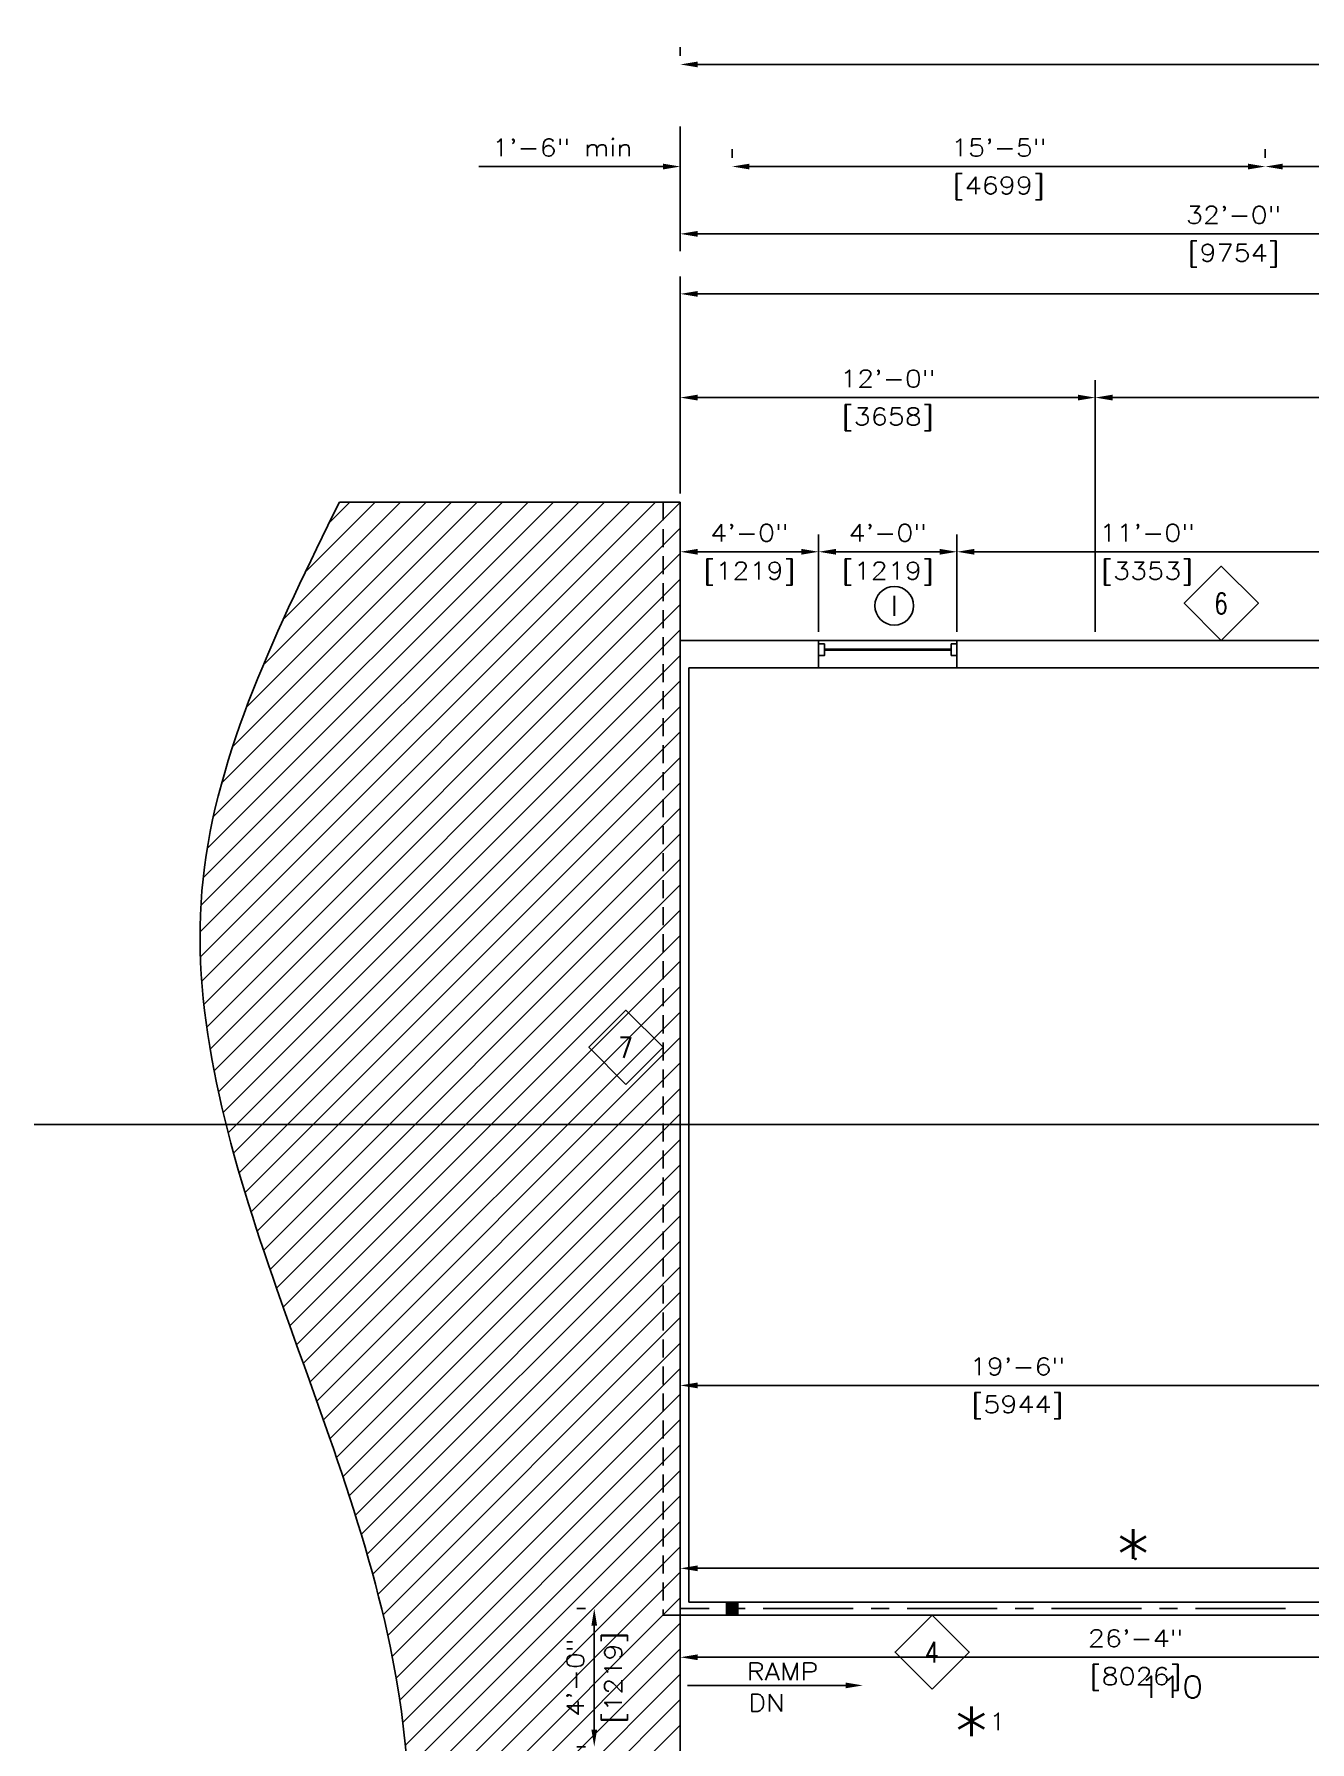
# Model space of a CAD drawing. Header units: inches. Extents: x -57 to 2699, y 7 to 1793.
# Drawn here: x -57 to 386, y 1181 to 1773 of the extents above; entities that cross this region are included whole.
import ezdxf
from ezdxf.enums import TextEntityAlignment as Align

# ---------------------------------------------------------------- set-up
doc = ezdxf.new("R2010")
doc.units = ezdxf.units.IN
doc.header["$MEASUREMENT"] = 0
doc.linetypes.add('CENTER', pattern=[2, 1.25, -0.25, 0.25, -0.25])
doc.linetypes.add('HIDDEN', pattern=[0.375, 0.25, -0.125])
for name, color, linetype in [('Architectural_Floor_Plan_Wall', 152, 'Continuous'), ('Architectural_Plan_Center', 134, 'CENTER'), ('Architectural_Plan_Dim', 40, 'Continuous'), ('Architectural_Plan_ExistBldg', 6, 'Continuous'), ('Architectural_Plan_Text1', 40, 'Continuous'), ('Architectural_Plan_WinSec', 40, 'Continuous'), ('GRID', 175, 'Continuous'), ('L11', 11, 'Continuous'), ('L133', 133, 'Continuous'), ('Structural_Plan_WCol', 30, 'Continuous'), ('TEXT2', 94, 'Continuous')]:
    doc.layers.add(name, color=color, linetype=linetype)
doc.styles.add('ROMANS-115', font='romans.shx', dxfattribs={"width": 1.15})
doc.styles.add('ROMANS-80', font='romans.shx', dxfattribs={"width": 0.8})
doc.styles.add('ROMANS80', font='romans.shx', dxfattribs={"width": 0.8})
doc.dimstyles.new('116-ROMANS-115-PS', dxfattribs={"dimscale": 96, "dimtxt": 0.0625, "dimasz": 0.0625, "dimexe": 0.0625, "dimexo": 0.03125, "dimgap": 0.03125, "dimtad": 1, "dimdec": 3, "dimrnd": 0.125, "dimzin": 1, "dimdsep": 46, "dimlunit": 4, "dimtxsty": 'ROMANS-115', "dimcen": 0.125, "dimclrd": 256, "dimclre": 256, "dimclrt": 256, "dimadec": 0, "dimazin": 0, "dimtfac": 1, "dimtdec": 3, "dimtofl": 0, "dimtmove": 0, "dimatfit": 0, "dimfxl": 1, "dimfrac": 2, "dimtolj": 1, "dimtzin": 0, "dimarcsym": 0})

# ---------------------------------------------------------------- blocks, each defined once
blk = doc.blocks.new('*D329')
at = {"layer": 'Architectural_Plan_Dim', "lineweight": -2, "transparency": 16777216}
for p, q in [((167.24, 1614.01), (167.24, 1689.26)), ((1199.24, 1566.01), (1199.24, 1689.26)), ((173.24, 1683.26), (1193.24, 1683.26))]:
    blk.add_line(p, q, dxfattribs=at)
at = {"layer": 'Architectural_Plan_Dim', "transparency": 16777216}
for points in [[(173.24, 1684.26), (173.24, 1682.26), (167.24, 1683.26)], [(1193.24, 1684.26), (1193.24, 1682.26), (1199.24, 1683.26)]]:
    blk.add_solid(points, dxfattribs=at)
at = {"layer": 'DEFPOINTS', "color": 0, "transparency": 16777216}
for p in [(1199.24, 1683.26), (167.24, 1611.01), (1199.24, 1563.01)]:
    blk.add_point(p, dxfattribs=at)
at = {"layer": 'Architectural_Plan_Dim', "transparency": 16777216, "char_height": 6, "attachment_point": 5, "style": 'ROMANS-115'}
for s, insert in [('\\A1;86\'-0"', (683.24, 1689.83)), ('\\A1;[26213]', (683.24, 1675.69))]:
    blk.add_mtext(s, dxfattribs=dict(at, insert=insert))
blk = doc.blocks.new('*D331')
at = {"layer": 'Architectural_Plan_Dim', "lineweight": -2, "transparency": 16777216}
for p, q in [((311.24, 1566.01), (311.24, 1653.28)), ((167.24, 1645.45), (167.24, 1641.28)), ((173.24, 1647.28), (305.24, 1647.28))]:
    blk.add_line(p, q, dxfattribs=at)
at = {"layer": 'Architectural_Plan_Dim', "transparency": 16777216}
for points in [[(173.24, 1648.28), (173.24, 1646.28), (167.24, 1647.28)], [(305.24, 1648.28), (305.24, 1646.28), (311.24, 1647.28)]]:
    blk.add_solid(points, dxfattribs=at)
at = {"layer": 'DEFPOINTS', "color": 0, "transparency": 16777216}
for p in [(167.24, 1648.45), (311.24, 1647.28), (311.24, 1563.01)]:
    blk.add_point(p, dxfattribs=at)
at = {"layer": 'Architectural_Plan_Dim', "transparency": 16777216, "char_height": 6, "attachment_point": 5, "style": 'ROMANS-115'}
for s, insert in [('\\A1;12\'-0"', (239.24, 1653.85)), ('\\A1;[3658]', (239.24, 1639.71))]:
    blk.add_mtext(s, dxfattribs=dict(at, insert=insert))
blk = doc.blocks.new('*D332')
at = {"layer": 'Architectural_Plan_Dim', "lineweight": -2, "transparency": 16777216}
for p, q in [((311.24, 1566.01), (311.24, 1653.28)), ((1064.24, 1566.01), (1064.24, 1653.28)), ((317.24, 1647.28), (1058.24, 1647.28))]:
    blk.add_line(p, q, dxfattribs=at)
at = {"layer": 'Architectural_Plan_Dim', "transparency": 16777216}
for points in [[(317.24, 1648.28), (317.24, 1646.28), (311.24, 1647.28)], [(1058.24, 1648.28), (1058.24, 1646.28), (1064.24, 1647.28)]]:
    blk.add_solid(points, dxfattribs=at)
at = {"layer": 'DEFPOINTS', "color": 0, "transparency": 16777216}
for p in [(1064.24, 1647.28), (311.24, 1563.01), (1064.24, 1563.01)]:
    blk.add_point(p, dxfattribs=at)
at = {"layer": 'Architectural_Plan_Dim', "transparency": 16777216, "char_height": 6, "attachment_point": 5, "style": 'ROMANS-115'}
for s, insert in [('\\A1;62\'-9"', (687.74, 1653.85)), ('\\A1;[19126]', (687.74, 1639.71))]:
    blk.add_mtext(s, dxfattribs=dict(at, insert=insert))
blk = doc.blocks.new('*D339')
at = {"layer": 'Architectural_Plan_Dim', "lineweight": -2, "transparency": 16777216}
for p, q in [((134.39, 1227.01), (131.39, 1227.01)), ((137.39, 1221.01), (137.39, 1185.01)), ((134.39, 1179.01), (131.39, 1179.01))]:
    blk.add_line(p, q, dxfattribs=at)
at = {"layer": 'Architectural_Plan_Dim', "transparency": 16777216}
for points in [[(136.39, 1221.01), (138.39, 1221.01), (137.39, 1227.01)], [(136.39, 1185.01), (138.39, 1185.01), (137.39, 1179.01)]]:
    blk.add_solid(points, dxfattribs=at)
at = {"layer": 'DEFPOINTS', "color": 0, "transparency": 16777216}
for p in [(137.39, 1227.01), (137.39, 1179.01), (137.39, 1179.01)]:
    blk.add_point(p, dxfattribs=at)
at = {"layer": 'Architectural_Plan_Dim', "transparency": 16777216, "char_height": 6, "attachment_point": 5, "rotation": 90, "style": 'ROMANS-115'}
for s, insert in [('\\A1;4\'-0"', (130.82, 1203.01)), ('\\A1;[1219]', (144.96, 1203.01))]:
    blk.add_mtext(s, dxfattribs=dict(at, insert=insert))
blk = doc.blocks.new('*D347')
at = {"layer": 'Architectural_Plan_Dim', "lineweight": -2, "transparency": 16777216}
for p, q in [((167.24, 1212.65), (167.24, 1216.09)), ((483.24, 1182.01), (483.24, 1216.09)), ((173.24, 1210.09), (477.24, 1210.09))]:
    blk.add_line(p, q, dxfattribs=at)
at = {"layer": 'Architectural_Plan_Dim', "transparency": 16777216}
for points in [[(173.24, 1211.09), (173.24, 1209.09), (167.24, 1210.09)], [(477.24, 1211.09), (477.24, 1209.09), (483.24, 1210.09)]]:
    blk.add_solid(points, dxfattribs=at)
at = {"layer": 'DEFPOINTS', "color": 0, "transparency": 16777216}
for p in [(167.24, 1209.65), (483.24, 1210.09), (483.24, 1179.01)]:
    blk.add_point(p, dxfattribs=at)
at = {"layer": 'Architectural_Plan_Dim', "transparency": 16777216, "char_height": 6, "attachment_point": 5, "style": 'ROMANS-115'}
for s, insert in [('\\A1;26\'-4"', (325.24, 1216.66)), ('\\A1;[8026]', (325.24, 1202.52))]:
    blk.add_mtext(s, dxfattribs=dict(at, insert=insert))
blk = doc.blocks.new('*D361')
at = {"layer": 'Architectural_Plan_Dim', "lineweight": -2, "transparency": 16777216}
for p, q in [((167.24, 1307.44), (167.24, 1310.44)), ((401.24, 1307.44), (401.24, 1310.44)), ((395.24, 1304.44), (173.24, 1304.44))]:
    blk.add_line(p, q, dxfattribs=at)
at = {"layer": 'Architectural_Plan_Dim', "transparency": 16777216}
for points in [[(173.24, 1305.44), (173.24, 1303.44), (167.24, 1304.44)], [(395.24, 1305.44), (395.24, 1303.44), (401.24, 1304.44)]]:
    blk.add_solid(points, dxfattribs=at)
at = {"layer": 'DEFPOINTS', "color": 0, "transparency": 16777216}
for p in [(167.24, 1304.44), (167.24, 1304.44), (401.24, 1304.44)]:
    blk.add_point(p, dxfattribs=at)
at = {"layer": 'Architectural_Plan_Dim', "transparency": 16777216, "char_height": 6, "attachment_point": 5, "style": 'ROMANS-115'}
for s, insert in [('\\A1;19\'-6"', (284.24, 1311.01)), ('\\A1;[5944]', (284.24, 1296.87))]:
    blk.add_mtext(s, dxfattribs=dict(at, insert=insert))
blk = doc.blocks.new('*D382')
at = {"layer": 'Architectural_Plan_Dim', "lineweight": -2, "transparency": 16777216}
for p, q in [((185.24, 1730.46), (185.24, 1733.46)), ((370.24, 1730.46), (370.24, 1733.46)), ((364.24, 1727.46), (191.24, 1727.46))]:
    blk.add_line(p, q, dxfattribs=at)
at = {"layer": 'Architectural_Plan_Dim', "transparency": 16777216}
for points in [[(191.24, 1728.46), (191.24, 1726.46), (185.24, 1727.46)], [(364.24, 1728.46), (364.24, 1726.46), (370.24, 1727.46)]]:
    blk.add_solid(points, dxfattribs=at)
at = {"layer": 'DEFPOINTS', "color": 0, "transparency": 16777216}
for p in [(185.24, 1727.46), (185.24, 1727.46), (370.24, 1727.46)]:
    blk.add_point(p, dxfattribs=at)
at = {"layer": 'Architectural_Plan_Dim', "transparency": 16777216, "char_height": 6, "attachment_point": 5, "style": 'ROMANS-115'}
for s, insert in [('\\A1;15\'-5"', (277.74, 1734.03)), ('\\A1;[4699]', (277.74, 1719.89))]:
    blk.add_mtext(s, dxfattribs=dict(at, insert=insert))
blk = doc.blocks.new('*D383')
at = {"layer": 'Architectural_Plan_Dim', "lineweight": -2, "transparency": 16777216}
for p, q in [((167.24, 1730.46), (167.24, 1733.46)), ((185.24, 1730.46), (185.24, 1733.46)), ((161.24, 1727.46), (97.33, 1727.46)), ((191.24, 1727.46), (197.24, 1727.46))]:
    blk.add_line(p, q, dxfattribs=at)
at = {"layer": 'Architectural_Plan_Dim', "transparency": 16777216}
for points in [[(161.24, 1728.46), (161.24, 1726.46), (167.24, 1727.46)], [(191.24, 1728.46), (191.24, 1726.46), (185.24, 1727.46)]]:
    blk.add_solid(points, dxfattribs=at)
at = {"layer": 'DEFPOINTS', "color": 0, "transparency": 16777216}
for p in [(167.24, 1727.46), (167.24, 1727.46), (185.24, 1727.46)]:
    blk.add_point(p, dxfattribs=at)
at = {"layer": 'Architectural_Plan_Dim', "transparency": 16777216, "insert": (126.28, 1734.03), "char_height": 6, "attachment_point": 5, "style": 'ROMANS-115'}
blk.add_mtext('\\A1;1\'-6" min', dxfattribs=at)
blk = doc.blocks.new('*D387')
at = {"layer": 'Architectural_Plan_Dim', "lineweight": -2, "transparency": 16777216}
for p, q in [((167.24, 1765.9), (167.24, 1768.9)), ((1199.24, 1765.9), (1199.24, 1768.9)), ((173.24, 1762.9), (1193.24, 1762.9))]:
    blk.add_line(p, q, dxfattribs=at)
at = {"layer": 'Architectural_Plan_Dim', "transparency": 16777216}
for points in [[(173.24, 1763.9), (173.24, 1761.9), (167.24, 1762.9)], [(1193.24, 1763.9), (1193.24, 1761.9), (1199.24, 1762.9)]]:
    blk.add_solid(points, dxfattribs=at)
at = {"layer": 'DEFPOINTS', "color": 0, "transparency": 16777216}
for p in [(167.24, 1762.9), (1199.24, 1762.9), (1199.24, 1762.9)]:
    blk.add_point(p, dxfattribs=at)
at = {"layer": 'Architectural_Plan_Dim', "transparency": 16777216, "char_height": 6, "attachment_point": 5, "style": 'ROMANS-115'}
for s, insert in [('\\A1;86\'-0"', (683.24, 1769.47)), ('\\A1;[26213]', (683.24, 1755.33))]:
    blk.add_mtext(s, dxfattribs=dict(at, insert=insert))
blk = doc.blocks.new('Wall Number')
at = {"color": 5}
blk.add_lwpolyline([(-21.45, -21.45), (0, 0), (-21.45, 21.45), (-42.89, 0)], close=True, dxfattribs=at)
at = {"layer": 'TEXT2', "style": 'ROMANS80', "width": 0.8}
blk.add_attdef('WALL', text='', height=12, dxfattribs=at).set_placement((-21.62, -0.08), align=Align.MIDDLE)
blk = doc.blocks.new('Window')
at = {"layer": 'L11'}
blk.add_circle((0.4356, 0.3589), 0.0609, dxfattribs=at)
at = {"layer": 'L133', "style": 'ROMANS-80', "width": 1.15}
blk.add_attdef('WINDOW', text='', height=0.0625, dxfattribs=at).set_placement((0.4356, 0.3589), align=Align.MIDDLE)
blk = doc.blocks.new('*D395')
at = {"layer": 'Architectural_Plan_Dim', "lineweight": -2, "transparency": 16777216}
for p, q in [((167.24, 1741.37), (167.24, 1698.1)), ((173.24, 1704.1), (545.24, 1704.1)), ((551.24, 1701.77), (551.24, 1698.1))]:
    blk.add_line(p, q, dxfattribs=at)
at = {"layer": 'Architectural_Plan_Dim', "transparency": 16777216}
for points in [[(173.24, 1705.1), (173.24, 1703.1), (167.24, 1704.1)], [(545.24, 1705.1), (545.24, 1703.1), (551.24, 1704.1)]]:
    blk.add_solid(points, dxfattribs=at)
at = {"layer": 'DEFPOINTS', "color": 0, "transparency": 16777216}
for p in [(167.24, 1744.37), (551.24, 1704.77), (551.24, 1704.1)]:
    blk.add_point(p, dxfattribs=at)
at = {"layer": 'Architectural_Plan_Dim', "transparency": 16777216, "char_height": 6, "attachment_point": 5, "style": 'ROMANS-115'}
for s, insert in [('\\A1;32\'-0"', (359.24, 1710.67)), ('\\A1;[9754]', (359.24, 1696.52))]:
    blk.add_mtext(s, dxfattribs=dict(at, insert=insert))
blk = doc.blocks.new('*D396')
at = {"layer": 'Architectural_Plan_Dim', "lineweight": -2, "transparency": 16777216}
for p, q in [((370.24, 1730.46), (370.24, 1733.46)), ((551.24, 1730.46), (551.24, 1733.46)), ((545.24, 1727.46), (376.24, 1727.46))]:
    blk.add_line(p, q, dxfattribs=at)
at = {"layer": 'Architectural_Plan_Dim', "transparency": 16777216}
for points in [[(376.24, 1728.46), (376.24, 1726.46), (370.24, 1727.46)], [(545.24, 1728.46), (545.24, 1726.46), (551.24, 1727.46)]]:
    blk.add_solid(points, dxfattribs=at)
at = {"layer": 'DEFPOINTS', "color": 0, "transparency": 16777216}
for p in [(370.24, 1727.46), (370.24, 1727.46), (551.24, 1727.46)]:
    blk.add_point(p, dxfattribs=at)
at = {"layer": 'Architectural_Plan_Dim', "transparency": 16777216, "char_height": 6, "attachment_point": 5, "style": 'ROMANS-115'}
for s, insert in [('\\A1;15\'-1"', (460.74, 1734.03)), ('\\A1;[4597]', (460.74, 1719.89))]:
    blk.add_mtext(s, dxfattribs=dict(at, insert=insert))
blk = doc.blocks.new('*D419')
at = {"layer": 'Architectural_Plan_Dim', "lineweight": -2, "transparency": 16777216}
for p, q in [((263.24, 1596.77), (263.24, 1599.77)), ((395.24, 1596.77), (395.24, 1599.77)), ((269.24, 1593.77), (389.24, 1593.77))]:
    blk.add_line(p, q, dxfattribs=at)
at = {"layer": 'Architectural_Plan_Dim', "transparency": 16777216}
for points in [[(269.24, 1594.77), (269.24, 1592.77), (263.24, 1593.77)], [(389.24, 1594.77), (389.24, 1592.77), (395.24, 1593.77)]]:
    blk.add_solid(points, dxfattribs=at)
at = {"layer": 'DEFPOINTS', "color": 0, "transparency": 16777216}
for p in [(263.24, 1593.77), (395.24, 1593.77), (395.24, 1593.77)]:
    blk.add_point(p, dxfattribs=at)
at = {"layer": 'Architectural_Plan_Dim', "transparency": 16777216, "char_height": 6, "attachment_point": 5, "style": 'ROMANS-115'}
for s, insert in [('\\A1;11\'-0"', (329.24, 1600.34)), ('\\A1;[3353]', (329.24, 1586.2))]:
    blk.add_mtext(s, dxfattribs=dict(at, insert=insert))
blk = doc.blocks.new('*D428')
at = {"layer": 'Architectural_Plan_Dim', "lineweight": -2, "transparency": 16777216}
for p, q in [((215.24, 1566.01), (215.24, 1599.77)), ((167.24, 1593), (167.24, 1587.77)), ((173.24, 1593.77), (209.24, 1593.77))]:
    blk.add_line(p, q, dxfattribs=at)
at = {"layer": 'Architectural_Plan_Dim', "transparency": 16777216}
for points in [[(173.24, 1594.77), (173.24, 1592.77), (167.24, 1593.77)], [(209.24, 1594.77), (209.24, 1592.77), (215.24, 1593.77)]]:
    blk.add_solid(points, dxfattribs=at)
at = {"layer": 'DEFPOINTS', "color": 0, "transparency": 16777216}
for p in [(167.24, 1596), (215.24, 1593.77), (215.24, 1563.01)]:
    blk.add_point(p, dxfattribs=at)
at = {"layer": 'Architectural_Plan_Dim', "transparency": 16777216, "char_height": 6, "attachment_point": 5, "style": 'ROMANS-115'}
for s, insert in [('\\A1;4\'-0"', (191.24, 1600.34)), ('\\A1;[1219]', (191.24, 1586.2))]:
    blk.add_mtext(s, dxfattribs=dict(at, insert=insert))
blk = doc.blocks.new('*D429')
at = {"layer": 'Architectural_Plan_Dim', "lineweight": -2, "transparency": 16777216}
for p, q in [((215.24, 1596.77), (215.24, 1599.77)), ((263.24, 1566.01), (263.24, 1599.77)), ((221.24, 1593.77), (257.24, 1593.77))]:
    blk.add_line(p, q, dxfattribs=at)
at = {"layer": 'Architectural_Plan_Dim', "transparency": 16777216}
for points in [[(221.24, 1594.77), (221.24, 1592.77), (215.24, 1593.77)], [(257.24, 1594.77), (257.24, 1592.77), (263.24, 1593.77)]]:
    blk.add_solid(points, dxfattribs=at)
at = {"layer": 'DEFPOINTS', "color": 0, "transparency": 16777216}
for p in [(215.24, 1593.77), (263.24, 1593.77), (263.24, 1563.01)]:
    blk.add_point(p, dxfattribs=at)
at = {"layer": 'Architectural_Plan_Dim', "transparency": 16777216, "char_height": 6, "attachment_point": 5, "style": 'ROMANS-115'}
for s, insert in [('\\A1;4\'-0"', (239.24, 1600.34)), ('\\A1;[1219]', (239.24, 1586.2))]:
    blk.add_mtext(s, dxfattribs=dict(at, insert=insert))
blk = doc.blocks.new('*D430')
at = {"layer": 'Architectural_Plan_Dim', "lineweight": -2, "transparency": 16777216}
for p, q in [((483.24, 1232.26), (483.24, 1246.96)), ((167.24, 1239.65), (167.24, 1234.96)), ((173.24, 1240.96), (477.24, 1240.96))]:
    blk.add_line(p, q, dxfattribs=at)
at = {"layer": 'Architectural_Plan_Dim', "transparency": 16777216}
for points in [[(173.24, 1241.96), (173.24, 1239.96), (167.24, 1240.96)], [(477.24, 1241.96), (477.24, 1239.96), (483.24, 1240.96)]]:
    blk.add_solid(points, dxfattribs=at)
at = {"layer": 'DEFPOINTS', "color": 0, "transparency": 16777216}
for p in [(167.24, 1242.65), (483.24, 1240.96), (483.24, 1229.26)]:
    blk.add_point(p, dxfattribs=at)
at = {"layer": 'Architectural_Plan_Dim', "transparency": 16777216, "insert": (325.24, 1246.96), "char_height": 6, "attachment_point": 5, "style": 'ROMANS-115'}
blk.add_mtext('\\A1;.', dxfattribs=at)

msp = doc.modelspace()

# ---------------------------------------------------------------- hatches: boundary and pattern name
at = {"layer": 'Architectural_Plan_ExistBldg', "true_color": 0xf1eb1f}
h = msp.add_hatch(dxfattribs=at)
h.set_pattern_fill('LINE,_O', color=2, scale=50, angle=45)
h.set_pattern_definition([(45, (213.311, 1550.817), (-4.419417, 4.419417), [])])
edge = h.paths.add_edge_path()
edge.add_line((167.24017134, 1611.00836199), (48.9475408, 1611.00836199))
edge.add_spline(control_points=[(48.9475408, 1611.00836199), (27.62261769, 1567.61591676), (-36.3852047, 1437.37132395), (131.13253618, 1172.58906786), (-13.80212867, 821.5100255), (133.88602795, 426.39219374), (46.51391269, 165.7599925), (0, 27.00836199)], knot_values=[0, 0, 0, 0, 139.1107413492, 417.5478419587, 812.9975743998, 1187.4380332282, 1613.7096192227, 1613.7096192227, 1613.7096192227, 1613.7096192227], degree=3, periodic=0)
edge.add_line((0, 27.00836199), (167.24017134, 27.00836199))
edge.add_line((167.24017134, 27.00836199), (167.24017134, 1611.00836199))
at = {"layer": 'Structural_Plan_WCol'}
msp.add_hatch(color=256, dxfattribs=at).paths.add_polyline_path([(187.24017134, 1225.00836199), (187.24017134, 1229.00836199), (183.24017134, 1229.00836199), (183.24017134, 1225.00836199)])

# ---------------------------------------------------------------- linework, layer by layer
at = {"layer": 'Architectural_Floor_Plan_Wall', "linetype": 'HIDDEN', "ltscale": 25}
for p in [(161.24017134, 1611.00836199), (167.24017134, 1224.75836199)]:
    msp.add_line(p, (161.24017134, 1224.75836199), dxfattribs=at)
at = {"layer": 'Architectural_Floor_Plan_Wall'}
for p, q in [((1199.24017134, 1563.00836199), (167.24017134, 1563.00836199)), ((167.24017134, 1563.00836199), (167.24017134, 1224.75836199)), ((215.24017134, 1563.00836199), (215.24017134, 1553.50836199)), ((263.24017134, 1563.00836199), (263.24017134, 1553.50836199)), ((170.24017134, 1553.50836199), (170.24017134, 1229.25836199)), ((559.11517134, 1553.50836199), (170.24017134, 1553.50836199)), ((401.24017134, 1229.25836199), (170.24017134, 1229.25836199)), ((401.24017134, 1224.75836199), (167.24017134, 1224.75836199))]:
    msp.add_line(p, q, dxfattribs=at)
at = {"layer": 'Architectural_Plan_Center', "ltscale": 25}
msp.add_line((377.24017134, 1227.00836199), (167.24017134, 1227.00836199), dxfattribs=at)
at = {"layer": 'Architectural_Plan_Dim'}
for p, q in [((167.24017134, 1145.5411728), (167.24017134, 1296.02297035)), ((224.60855144, 1200.31950486), (169.71678354, 1200.31950486))]:
    msp.add_line(p, q, dxfattribs=at)
msp.add_solid([(224.60855144, 1201.31950486), (224.60855144, 1199.31950486), (230.60855144, 1200.31950486)], dxfattribs=at)
at = {"layer": 'Architectural_Plan_ExistBldg'}
for q in [(48.9475408, 1611.00836199), (167.24017134, 27.00836199)]:
    msp.add_line((167.24017134, 1611.00836199), q, dxfattribs=at)
msp.add_spline([(48.9475408, 1611.00836199), (1.62704069, 1480.19334516), (67.41187863, 1209.63914709), (36.45430446, 815.4030256), (86.76035941, 444.35726287), (0, 27.00836199)], degree=3, dxfattribs=at)
at = {"layer": 'Architectural_Plan_WinSec'}
for p, q in [((217.24017134, 1559.94586199), (261.24017134, 1559.94586199)), ((217.24017134, 1559.57086199), (261.24017134, 1559.57086199))]:
    msp.add_line(p, q, dxfattribs=at)
for points in [[(215.24017134, 1557.75836199), (217.24017134, 1557.75836199), (217.24017134, 1561.75836199), (215.24017134, 1561.75836199)], [(215.24017134, 1557.75836199), (217.24017134, 1557.75836199), (217.24017134, 1561.75836199), (215.24017134, 1561.75836199)], [(261.24017134, 1557.75836199), (263.24017134, 1557.75836199), (263.24017134, 1561.75836199), (261.24017134, 1561.75836199)], [(261.24017134, 1557.75836199), (263.24017134, 1557.75836199), (263.24017134, 1561.75836199), (261.24017134, 1561.75836199)]]:
    msp.add_lwpolyline(points, close=True, dxfattribs=at)
at = {"layer": 'GRID', "color": 251}
msp.add_line((-56.95947918, 1395.00836199), (569.21785084, 1395.00836199), dxfattribs=at)
at = {"layer": 'Structural_Plan_WCol'}
msp.add_lwpolyline([(183.24017134, 1225.00836199), (187.24017134, 1225.00836199), (187.24017134, 1229.00836199), (183.24017134, 1229.00836199)], close=True, dxfattribs=at)

# ---------------------------------------------------------------- block references
at = {"layer": 'Architectural_Plan_Dim', "xscale": 0.5999999998774584, "yscale": 0.5999999998774584, "zscale": 0.5999999998774584}
for p, values in [((367.81953428, 1575.87653735), {'WALL': '6'}), ((161.24017134, 1421.79270083), {'WALL': '7'}), ((267.52105437, 1211.89018663), {'WALL': '4'})]:
    msp.add_blockref('Wall Number', p, dxfattribs=at).add_auto_attribs(values)
at = {"layer": 'Architectural_Plan_Text1', "xscale": 110.3999999774586, "yscale": 110.3999999774586, "zscale": 110.3999999774586}
msp.add_blockref('Window', (193.37565495, 1535.40761049), dxfattribs=at).add_auto_attribs({'WINDOW': 'I'})

# ---------------------------------------------------------------- texts
at = {"layer": 'Architectural_Plan_Dim', "style": 'ROMANS-115', "width": 1.15}
for p in [(317.29371821, 1236.56483871), (261.1534969, 1175.04878115)]:
    msp.add_text('*', height=18, dxfattribs=at).set_placement(p)
at = {"layer": 'Architectural_Plan_Text1', "style": 'ROMANS-115', "width": 1.15}
for s, height, p in [('RAMP', 5.999999999, (190.35014115, 1202.12356087)), ('DN', 5.999999999, (190.84331187, 1191.28484161)), ('1', 6, (274.33878881, 1184.74364315))]:
    msp.add_text(s, height=height, dxfattribs=at).set_placement(p)
at = {"layer": 'Architectural_Plan_Text1', "color": 71, "style": 'ROMANS-115', "width": 1.15}
msp.add_text('110', height=7.499999998, dxfattribs=at).set_placement((326.55711206, 1196.06431425))

# ---------------------------------------------------------------- dimensions: what is measured, and where the dimension line sits
at = {"layer": 'Architectural_Plan_Dim'}
for base, p1, p2, picture, middle in [((1199.2401713391, 1762.9023853389), (167.2401713391, 1762.9023853389), (1199.2401713391, 1762.9023853389), '*D387', (683.2401713391, 1762.9023853389)), ((551.2401713391, 1704.0957058681), (167.2401713391, 1744.3674181096), (551.2401713391, 1704.7698081368), '*D395', (359.2401713391, 1704.0957058681)), ((185.2401713391, 1727.4581631614), (370.2401713391, 1727.4581631614), (185.2401713391, 1727.4581631614), '*D382', (277.7401713391, 1727.4581631614)), ((370.2401713391, 1727.4581631614), (551.2401713391, 1727.4581631614), (370.2401713391, 1727.4581631614), '*D396', (460.7401713391, 1727.4581631614)), ((1199.2401712647, 1683.2631830993), (167.2401713391, 1611.0083619908), (1199.2401712647, 1563.0083619942), '*D329', (683.2401713019, 1683.2631830993)), ((311.2401713391, 1647.2817579177), (167.2401713391, 1648.4482626445), (311.2401713391, 1563.0083619908), '*D331', (239.2401713391, 1647.2817579177)), ((1064.2401713391, 1647.2817579177), (311.2401713391, 1563.0083619908), (1064.2401713391, 1563.0083619908), '*D332', (687.7401713391, 1647.2817579177)), ((215.2401713391, 1593.7687198691), (167.2401713391, 1596.0031220226), (215.2401713391, 1563.0083619908), '*D428', (191.2401713391, 1593.7687198691)), ((263.2401713391, 1593.7687198691), (215.2401713391, 1593.7687198691), (263.2401713391, 1563.0083619908), '*D429', (239.2401713391, 1593.7687198691)), ((395.2401713391, 1593.7687198691), (263.2401713391, 1593.7687198691), (395.2401713391, 1593.7687198691), '*D419', (329.2401713391, 1593.7687198691)), ((167.2401713391, 1304.4386413877), (401.2401713391, 1304.4386413877), (167.2401713391, 1304.4386413877), '*D361', (284.2401713391, 1304.4386413877)), ((483.2401713391, 1210.0877328796), (167.2401713391, 1209.6473534252), (483.2401713391, 1179.0083619908), '*D347', (325.2401713391, 1210.0877328796))]:
    dim = msp.add_linear_dim(base=base, p1=p1, p2=p2, dimstyle='116-ROMANS-115-PS', override={"dimdec": 6, "dimlfac": -192, "dimrnd": 0, "dimpost": '\\X', "dimtdec": 6}, dxfattribs=at)
    dim.commit()
    dim.dimension.update_dxf_attribs({"geometry": picture, "text_midpoint": middle})
for base, p1, p2, text, picture, middle in [((167.24017134, 1727.45816316), (185.24017134, 1727.45816316), (167.24017134, 1727.45816316), '1\'-6" min', '*D383', (126.28302848, 1734.02959173)), ((483.24017134, 1240.96345458), (167.24017134, 1242.64634556), (483.24017134, 1229.25836199), '.', '*D430', (325.24017134, 1246.96345458))]:
    dim = msp.add_linear_dim(base=base, p1=p1, p2=p2, text=text, dimstyle='116-ROMANS-115-PS', override={"dimdec": 6, "dimlfac": -192, "dimrnd": 0, "dimpost": '\\X', "dimtdec": 6}, dxfattribs=at)
    dim.commit()
    dim.dimension.update_dxf_attribs({"geometry": picture, "text_midpoint": middle})
dim = msp.add_linear_dim(base=(137.3931723494, 1179.0083619908), p1=(137.3931723494, 1227.0083619908), p2=(137.3931723494, 1179.0083619908), angle=90, dimstyle='116-ROMANS-115-PS', override={"dimdec": 6, "dimlfac": -192, "dimrnd": 0, "dimpost": '\\X', "dimtdec": 6}, dxfattribs=at)
dim.commit()
dim.dimension.update_dxf_attribs({"geometry": '*D339', "text_midpoint": (137.3931723494, 1203.0083619908)})

doc.saveas('drawing.dxf')
